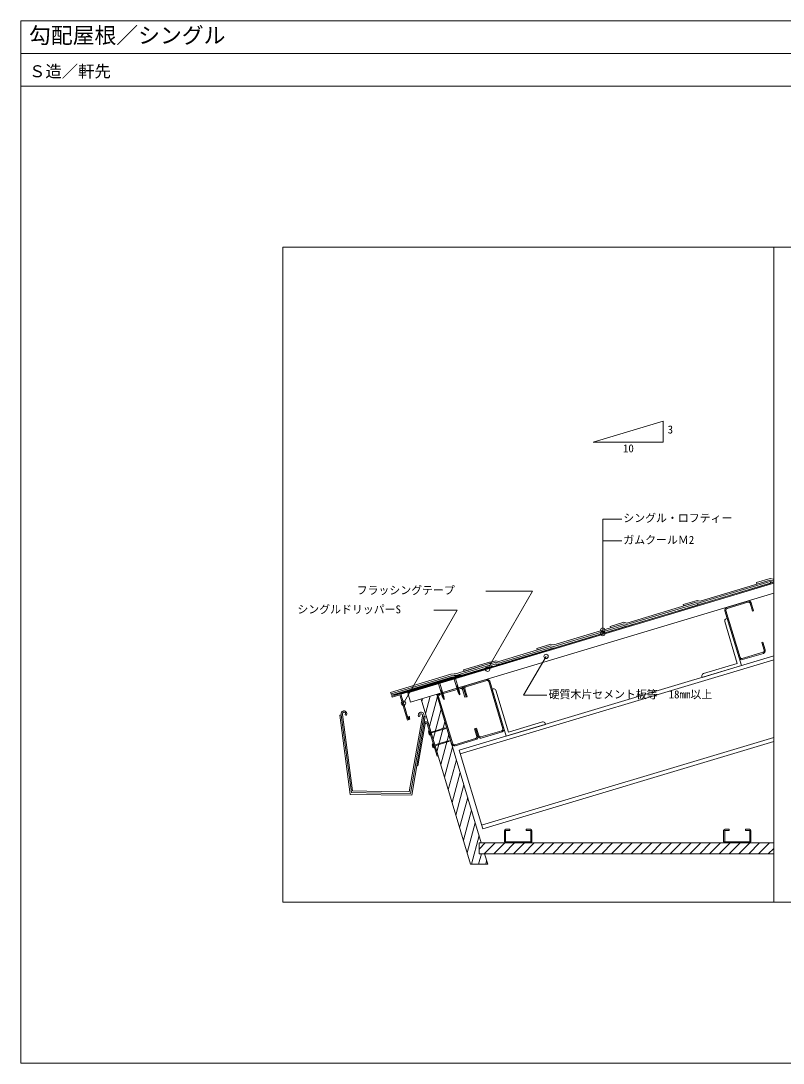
# Model space of a CAD drawing. Units: millimetres, scale not verified. Extents: x -1380 to 1380, y -955 to 955.
# Drawn here: x -1380 to 17, y -955 to 955 of the extents above; entities that cross this region are included whole.
import ezdxf
from ezdxf.enums import TextEntityAlignment as Align

# ---------------------------------------------------------------- set-up
doc = ezdxf.new("R2010")
doc.units = ezdxf.units.MM
doc.header["$LTSCALE"] = 3
doc.linetypes.add('USER1', pattern=[19.05, 12.7, -6.35])
for name, color, linetype, lineweight in [('0-0_0', 7, 'Continuous', 9), ('0-1_HATCH', 9, 'Continuous', 18), ('0-3_BOUSUI', 1, 'Continuous', 18), ('0-4_MOJI', 7, 'Continuous', 18), ('0-5_sunpo', 7, 'Continuous', 18), ('0-6_KANAMONO_SCREW', 4, 'Continuous', 18), ('0-8_KANAMONO', 4, 'Continuous', 18), ('0-9_single', 6, 'Continuous', 18), ('0-A_HAISUI', 7, 'Continuous', 9), ('0-B_TEKKOTU', 7, 'Continuous', 18), ('0-C_doubuti', 5, 'Continuous', 18), ('0-D_bo-do', 3, 'Continuous', 18), ('0-E_WAKU', 7, 'Continuous', 18)]:
    doc.layers.add(name, color=color, linetype=linetype, lineweight=lineweight)
doc.styles.add('ＭＳ ゴシック', font='')
doc.styles.get('ＭＳ ゴシック').set_extended_font_data('MS Gothic')

msp = doc.modelspace()

# ---------------------------------------------------------------- linework, layer by layer
at = {"layer": '0-0_0', "lineweight": 18}
msp.add_line((-1379.957, 895.031), (1380.043, 895.031), dxfattribs=at)
at = {"layer": '0-1_HATCH'}
for p, q in [((-638.11, -315.15), (-629.433, -282.768)), ((-631.165, -338.3), (-616.388, -283.153)), ((-645.055, -292), (-643.73, -287.057)), ((-624.22, -361.45), (-609.443, -306.303)), ((-617.275, -384.6), (-602.498, -329.453)), ((-610.33, -407.75), (-595.553, -352.603)), ((-603.385, -430.9), (-588.608, -375.753)), ((-596.44, -454.05), (-581.663, -398.903)), ((-589.495, -477.2), (-574.718, -422.053)), ((-582.55, -500.35), (-567.773, -445.203)), ((-575.605, -523.5), (-560.828, -468.353)), ((-568.66, -546.65), (-553.883, -491.503)), ((-561.715, -569.8), (-546.938, -514.653)), ((-554.138, -590.589), (-539.994, -537.802)), ((-539.905, -562.688), (-528.649, -551.432)), ((-530.688, -571.432), (-510.688, -551.432)), ((-512.728, -571.432), (-492.728, -551.432)), ((-494.767, -571.432), (-474.767, -551.432)), ((-476.807, -571.432), (-456.807, -551.432)), ((-458.846, -571.432), (-438.846, -551.432)), ((-440.886, -571.432), (-420.886, -551.432)), ((-422.925, -571.432), (-402.925, -551.432)), ((-404.965, -571.432), (-384.965, -551.432)), ((-387.004, -571.432), (-367.004, -551.432)), ((-369.044, -571.432), (-349.044, -551.432)), ((-351.083, -571.432), (-331.083, -551.432)), ((-333.123, -571.432), (-313.123, -551.432)), ((-315.162, -571.432), (-295.162, -551.432)), ((-297.202, -571.432), (-277.202, -551.432)), ((-279.241, -571.432), (-259.241, -551.432)), ((-261.281, -571.432), (-241.281, -551.432)), ((-243.32, -571.432), (-223.32, -551.432)), ((-225.36, -571.432), (-205.36, -551.432)), ((-207.399, -571.432), (-187.399, -551.432)), ((-189.439, -571.432), (-169.439, -551.432)), ((-171.478, -571.432), (-151.478, -551.432)), ((-153.518, -571.432), (-133.518, -551.432)), ((-135.557, -571.432), (-115.557, -551.432)), ((-117.597, -571.432), (-97.597, -551.432)), ((-99.636, -571.432), (-79.636, -551.432)), ((-81.676, -571.432), (-61.676, -551.432)), ((-63.715, -571.432), (-43.715, -551.432)), ((-45.755, -571.432), (-25.755, -551.432)), ((-27.794, -571.432), (-7.794, -551.432)), ((-540.989, -590.589), (-535.857, -571.432)), ((-9.834, -571.432), (0.043, -561.555)), ((-527.841, -590.589), (-526.104, -584.102))]:
    msp.add_line(p, q, dxfattribs=at)
at = {"layer": '0-3_BOUSUI'}
for p, q in [((-670.635, -276.336), (0.043, -75.132)), ((-695.701, -279.784), (-695.27, -281.22))]:
    msp.add_line(p, q, dxfattribs=at)
msp.add_lwpolyline([(-695.701, -279.784), (-575.832, -243.823), (-568.679, -243.139), (-517.89, -227.902), (-514.41, -227.902), (-0.388, -73.695)], dxfattribs=at)
msp.add_lwpolyline([(-670.635, -276.336), (-517.383, -230.36), (-517.67, -229.402), (-670.922, -275.378)], close=True, dxfattribs=at)
at = {"layer": '0-4_MOJI'}
for p, q in [((-331.156, 183.01), (-202.778, 221.524)), ((-331.156, 183.01), (-202.778, 221.524)), ((-202.778, 183.01), (-202.778, 221.524)), ((-202.778, 183.01), (-202.778, 221.524)), ((-202.778, 183.01), (-331.156, 183.01)), ((-202.778, 183.01), (-331.156, 183.01)), ((-278.62, 42.14), (-313.196, 42.14)), ((-313.196, -167.86), (-313.196, 42.14)), ((-278.62, 2.14), (-313.196, 2.14)), ((-441.916, -90.153), (-527.516, -90.153)), ((-524.379, -232.984), (-441.916, -90.153)), ((-678.547, -295.205), (-580.371, -125.159)), ((-580.371, -125.159), (-623.171, -125.159)), ((-417.197, -209.675), (-458.339, -280.934)), ((-458.339, -280.934), (-415.539, -280.934))]:
    msp.add_line(p, q, dxfattribs=at)
for centre in [(-313.196, -161.274), (-313.196, -167.86), (-417.197, -209.675), (-524.379, -232.984), (-678.547, -295.205)]:
    msp.add_circle(centre, 4, dxfattribs=at)
at = {"layer": '0-5_sunpo'}
for points in [[(-86.932, -140.91), (-85.017, -140.335), (-59.155, -226.54), (-130.992, -248.091), (-131.567, -246.175)], [(-128.885, -241.194), (-66.627, -222.517), (-89.614, -145.891)], [(-514.123, -269.067), (-516.039, -269.642), (-490.177, -355.846), (-418.34, -334.295), (-418.915, -332.379)], [(-423.896, -329.698), (-486.154, -348.375), (-509.142, -271.749)]]:
    msp.add_lwpolyline(points, dxfattribs=at)
for centre, start, end in [((-85.783, -144.741), 106.69924, 196.69924), ((-127.736, -245.026), 106.69924, 196.69924), ((-512.974, -272.898), 16.69924, 106.69924), ((-422.746, -333.529), 16.69924, 106.69924)]:
    msp.add_arc(centre, 4, start, end, dxfattribs=at)
at = {"layer": '0-6_KANAMONO_SCREW', "linetype": 'USER1'}
msp.add_line((-588.952, -249.325), (-581.289, -247.026), dxfattribs=at)
at = {"layer": '0-6_KANAMONO_SCREW'}
for p, q in [((-618.644, -258.233), (-609.066, -255.359)), ((-614.558, -259.673), (-618.644, -258.233)), ((-617.686, -257.945), (-610.024, -255.647)), ((-611.684, -258.811), (-614.558, -259.673)), ((-614.558, -259.673), (-607.269, -283.97)), ((-609.066, -255.359), (-611.684, -258.811)), ((-611.684, -258.811), (-604.395, -283.108)), ((-585.823, -251.053), (-589.91, -249.612)), ((-582.95, -250.191), (-585.823, -251.053)), ((-585.823, -251.053), (-578.534, -275.35)), ((-582.95, -250.191), (-575.661, -274.488)), ((-581.826, -264.377), (-578.952, -263.515)), ((-578.952, -263.515), (-581.539, -265.335)), ((-578.665, -264.473), (-581.251, -266.293)), ((-578.378, -265.431), (-580.964, -267.251)), ((-578.094, -266.376), (-580.68, -268.196)), ((-577.807, -267.334), (-580.393, -269.154)), ((-607.4, -273.093), (-609.986, -274.913)), ((-607.113, -274.051), (-609.699, -275.871)), ((-606.829, -274.996), (-609.415, -276.816)), ((-606.542, -275.954), (-609.128, -277.774)), ((-606.254, -276.912), (-608.84, -278.732)), ((-605.967, -277.87), (-608.553, -279.69)), ((-605.68, -278.828), (-608.266, -280.648)), ((-605.392, -279.786), (-607.978, -281.605)), ((-605.105, -280.743), (-607.691, -282.563)), ((-604.818, -281.701), (-607.404, -283.521)), ((-607.269, -283.97), (-604.962, -288.179)), ((-604.53, -282.659), (-607.025, -284.415)), ((-604.348, -283.691), (-606.566, -285.252)), ((-604.258, -284.788), (-606.108, -286.089)), ((-604.168, -285.885), (-605.649, -286.926)), ((-604.395, -283.108), (-604.004, -287.892)), ((-577.519, -268.292), (-580.106, -270.111)), ((-577.232, -269.249), (-579.818, -271.069)), ((-576.945, -270.207), (-579.531, -272.027)), ((-576.657, -271.165), (-579.244, -272.985)), ((-576.37, -272.123), (-578.956, -273.943)), ((-576.083, -273.081), (-578.669, -274.901)), ((-578.534, -275.35), (-576.227, -279.559)), ((-575.795, -274.039), (-578.29, -275.794)), ((-575.613, -275.07), (-577.832, -276.632)), ((-575.523, -276.167), (-577.373, -277.469)), ((-575.434, -277.264), (-576.914, -278.306)), ((-575.344, -278.361), (-576.455, -279.143)), ((-576.227, -279.559), (-575.507, -280.22)), ((-575.661, -274.488), (-575.27, -279.271)), ((-575.27, -279.271), (-575.507, -280.22)), ((-604.079, -286.982), (-605.19, -287.763)), ((-604.962, -288.179), (-604.242, -288.84)), ((-604.004, -287.892), (-604.242, -288.84))]:
    msp.add_line(p, q, dxfattribs=at)
for points in [[(-589.91, -249.612), (-580.331, -246.739), (-582.95, -250.191)], [(-610.561, -272.998), (-607.687, -272.136), (-610.273, -273.956)]]:
    msp.add_lwpolyline(points, dxfattribs=at)
for points in [[(-629.659, -350.322), (-630.082, -348.914), (-617.731, -345.119), (-603.306, -340.728), (-601.174, -340.871), (-602.849, -342.126)], [(-632.023, -347.67), (-630.584, -352.458), (-631.541, -352.746), (-632.98, -347.958)], [(-630.152, -353.895), (-632.454, -346.233), (-631.018, -345.802), (-628.715, -353.463)], [(-624.945, -371.219), (-623.506, -376.007), (-624.464, -376.295), (-625.903, -371.507)], [(-623.075, -377.444), (-625.377, -369.783), (-623.941, -369.351), (-621.638, -377.012)], [(-622.582, -373.871), (-623.005, -372.463), (-610.654, -368.669), (-596.229, -364.278), (-594.097, -364.42), (-595.772, -365.675)]]:
    msp.add_lwpolyline(points, close=True, dxfattribs=at)
at = {"layer": '0-8_KANAMONO'}
msp.add_line((-639.742, -330.634), (-640.967, -332.313), dxfattribs=at)
for points in [[(-568.389, -244.618), (-575.542, -245.302), (-700.06, -282.657), (-699.485, -284.573), (-685.117, -280.263), (-671.325, -326.238), (-666.919, -324.917), (-667.81, -321.947)], [(-669.342, -322.407), (-668.911, -323.844), (-670.156, -324.217), (-673.92, -311.67), (-673.719, -311.296), (-683.374, -279.113), (-568.389, -244.618)], [(-654.169, -409.67), (-652.21, -410.075), (-638.969, -333.282)], [(-635.338, -332.678), (-634.869, -332.988), (-616.919, -392.715), (-615.018, -392.082), (-633.232, -331.37)]]:
    msp.add_lwpolyline(points, dxfattribs=at)
for centre, radius, start, end in [((-666.947, -321.689), 2.5, 133.91717, 196.69924), ((-668.127, -320.464), 0.8, 313.91717, 133.91717), ((-666.947, -321.689), 0.9, 133.91717, 196.69924), ((-636.724, -333.095), 3.895, 26.28745, 140.79717), ((-637.026, -333.746), 1.997, 32.32852, 166.57306)]:
    msp.add_arc(centre, radius, start, end, dxfattribs=at)
at = {"layer": '0-9_single'}
for points in [[(-5.377, -75.192), (-134.827, -114.027), (-140.277, -112.739), (-269.009, -151.358), (-274.459, -150.07), (-299.123, -157.469), (-299.928, -154.787), (-274.545, -147.173), (-269.095, -148.461), (-140.363, -109.841), (-134.913, -111.13), (-6.181, -72.51)], [(-139.473, -115.421), (-268.923, -154.256), (-274.373, -152.968), (-403.105, -191.587), (-408.554, -190.299), (-433.219, -197.698), (-434.023, -195.016), (-408.64, -187.401), (-403.191, -188.69), (-274.459, -150.07), (-269.009, -151.358), (-140.277, -112.739)], [(-567.602, -236.969), (-520.649, -222.883), (-517.168, -222.883), (-509.126, -220.47), (-503.676, -221.759), (-408.468, -193.196), (-403.019, -194.485), (-273.568, -155.649), (-274.373, -152.968), (-403.105, -191.587), (-408.554, -190.299), (-503.762, -218.861), (-509.212, -217.573), (-517.579, -220.083), (-521.06, -220.083), (-568.406, -234.287)], [(-701.41, -278.155), (-590.9, -245.002), (-585.651, -244.385), (-582.576, -244.385), (-520.238, -225.683), (-516.758, -225.683), (-509.04, -223.368), (-503.59, -224.656), (-407.664, -195.878), (-408.468, -193.196), (-503.676, -221.759), (-509.126, -220.47), (-517.168, -222.883), (-520.649, -222.883), (-582.987, -241.585), (-585.816, -241.585), (-591.471, -242.25), (-702.215, -275.474)], [(-700.605, -280.837), (-590.33, -247.755), (-585.487, -247.185), (-582.166, -247.185), (-519.827, -228.483), (-516.347, -228.483), (-508.236, -226.05), (-509.04, -223.368), (-516.758, -225.683), (-520.238, -225.683), (-582.576, -244.385), (-585.651, -244.385), (-590.9, -245.002), (-701.41, -278.155)]]:
    msp.add_lwpolyline(points, close=True, dxfattribs=at)
msp.add_lwpolyline([(0.043, -73.566), (-0.732, -73.798), (-6.181, -72.51), (-134.913, -111.13), (-140.363, -109.841), (-165.027, -117.241), (-165.832, -114.559), (-140.449, -106.944), (-134.999, -108.232), (-6.267, -69.613), (-0.818, -70.901), (0.043, -70.643), (-0.818, -70.901), (-6.267, -69.613), (-30.932, -77.012), (-31.736, -74.33), (-6.353, -66.715), (-0.904, -68.003), (0.043, -67.719)], dxfattribs=at)
at = {"layer": '0-A_HAISUI'}
msp.add_line((-641.165, -319.774), (-640.922, -317.325), dxfattribs=at)
for points in [[(-792.76, -316.925), (-795.436, -317.278), (-776.254, -462.728), (-663.433, -463.673), (-638.654, -319.965), (-641.145, -319.573)], [(-793.014, -314.813), (-792.76, -316.925), (-774.014, -459.063), (-719.514, -460.503), (-665.704, -460.954), (-641.165, -319.774)], [(-643.624, -317.073), (-643.926, -319.177), (-667.859, -457.561), (-719.456, -457.128), (-771.728, -455.747), (-790.174, -315.879), (-790.292, -314.802)]]:
    msp.add_lwpolyline(points, dxfattribs=at)
for centre, radius, start, end in [((-787.762, -314.772), 5.252, 336.85576, 180.44656), ((-787.675, -314.444), 2.641, 328.14719, 187.77572), ((-783.959, -315.778), 1.474, 182.34588, 314.11439), ((-646.179, -317.203), 5.258, 358.67469, 201.16151), ((-650.021, -318.079), 1.474, 223.94849, 356.64691), ((-646.179, -317.203), 2.558, 2.92104, 202.07338)]:
    msp.add_arc(centre, radius, start, end, dxfattribs=at)
at = {"layer": '0-B_TEKKOTU'}
for p, q in [((-576.382, -381.707), (0.043, -208.78)), ((-574.37, -388.412), (0.043, -216.088)), ((-535.291, -518.677), (0.043, -358.076)), ((-533.28, -525.381), (-576.382, -381.707)), ((-533.28, -525.381), (0.043, -365.385))]:
    msp.add_line(p, q, dxfattribs=at)
at = {"layer": '0-C_doubuti'}
for p, q in [((-47.665, -108.237), (-85.978, -119.731)), ((-85.403, -121.647), (-47.09, -110.153)), ((-89.33, -125.957), (-63.469, -212.161)), ((-61.553, -211.587), (-87.415, -125.382)), ((-21.804, -184.001), (-17.493, -198.369)), ((-19.505, -202.104), (-57.818, -213.598)), ((-57.243, -215.514), (-18.93, -204.02)), ((-574.469, -266.278), (-612.782, -277.772)), ((-564.891, -263.405), (-526.578, -251.911)), ((-526.003, -253.827), (-564.316, -265.321)), ((-496.407, -342.042), (-522.268, -255.838)), ((-520.352, -255.263), (-494.491, -341.468)), ((-616.135, -283.998), (-590.273, -370.203)), ((-588.358, -369.628), (-614.219, -283.423)), ((-612.208, -279.688), (-573.895, -268.194)), ((-548.608, -342.042), (-544.298, -356.41)), ((-544.777, -340.893), (-540.467, -355.26)), ((-546.309, -360.145), (-584.622, -371.639)), ((-584.048, -373.555), (-545.735, -362.061)), ((-536.731, -357.272), (-498.418, -345.778)), ((-497.843, -347.694), (-536.156, -359.188)), ((-493.405, -528.932), (-493.405, -548.932)), ((-491.405, -548.932), (-491.405, -528.932)), ((-483.405, -526.432), (-490.905, -526.432)), ((-445.405, -528.932), (-445.405, -548.932)), ((-443.405, -548.932), (-443.405, -528.932)), ((-91.688, -548.932), (-91.688, -528.932)), ((-89.688, -528.932), (-89.688, -548.932)), ((-51.688, -526.432), (-44.188, -526.432)), ((-43.688, -548.932), (-43.688, -528.932)), ((-41.688, -528.932), (-41.688, -548.932)), ((-445.905, -549.432), (-490.905, -549.432)), ((-490.905, -551.432), (-445.905, -551.432)), ((-89.188, -549.432), (-44.188, -549.432)), ((-44.188, -551.432), (-89.188, -551.432))]:
    msp.add_line(p, q, dxfattribs=at)
for points in [[(-43.355, -112.164), (-39.044, -126.532), (-37.129, -125.957), (-41.439, -111.589)], [(-15.578, -197.794), (-19.888, -183.426), (-21.804, -184.001)], [(-570.159, -270.205), (-565.849, -284.573), (-563.933, -283.998), (-568.243, -269.631)], [(-566.328, -269.056), (-562.018, -283.423), (-563.933, -283.998), (-568.243, -269.631)], [(-542.382, -355.835), (-546.692, -341.468), (-548.608, -342.042)], [(-542.382, -355.835), (-546.692, -341.468), (-544.777, -340.893)], [(-490.905, -528.432), (-483.405, -528.432), (-483.405, -526.432)], [(-445.905, -526.432), (-453.405, -526.432), (-453.405, -528.432), (-445.905, -528.432)], [(-89.188, -526.432), (-81.688, -526.432), (-81.688, -528.432), (-89.188, -528.432)], [(-44.188, -528.432), (-51.688, -528.432), (-51.688, -526.432)]]:
    msp.add_lwpolyline(points, dxfattribs=at)
for centre, radius, start, end in [((-46.228, -113.026), 5, 16.69924, 106.69924), ((-46.228, -113.026), 3, 16.69924, 106.69924), ((-84.541, -124.52), 5, 106.69924, 196.69924), ((-84.541, -124.52), 3, 106.69924, 196.69924), ((-20.367, -199.231), 3, 286.69924, 16.69924), ((-20.367, -199.231), 5, 286.69924, 16.69924), ((-58.68, -210.724), 5, 196.69924, 286.69924), ((-58.68, -210.724), 3, 196.69924, 286.69924), ((-573.033, -271.068), 5, 16.69924, 106.69924), ((-563.454, -268.194), 5, 106.69924, 196.69924), ((-563.454, -268.194), 3, 106.69924, 196.69924), ((-525.141, -256.7), 5, 16.69924, 106.69924), ((-525.141, -256.7), 3, 16.69924, 106.69924), ((-611.346, -282.561), 5, 106.69924, 196.69924), ((-611.346, -282.561), 3, 106.69924, 196.69924), ((-573.033, -271.068), 3, 16.69924, 106.69924), ((-499.28, -342.904), 3, 286.69924, 16.69924), ((-499.28, -342.904), 5, 286.69924, 16.69924), ((-547.171, -357.272), 3, 286.69924, 16.69924), ((-547.171, -357.272), 5, 286.69924, 16.69924), ((-537.593, -354.398), 5, 196.69924, 286.69924), ((-537.593, -354.398), 3, 196.69924, 286.69924), ((-585.484, -368.766), 5, 196.69924, 286.69924), ((-585.484, -368.766), 3, 196.69924, 286.69924), ((-490.905, -528.932), 2.5, 90, 180), ((-490.905, -528.932), 0.5, 90, 180), ((-445.905, -528.932), 2.5, 0, 90), ((-445.905, -528.932), 0.5, 0, 90), ((-89.188, -528.932), 2.5, 90, 180), ((-89.188, -528.932), 0.5, 90, 180), ((-44.188, -528.932), 2.5, 0, 90), ((-44.188, -528.932), 0.5, 0, 90), ((-490.905, -548.932), 2.5, 180, 270), ((-490.905, -548.932), 0.5, 180, 270), ((-445.905, -548.932), 2.5, 270, 0), ((-445.905, -548.932), 0.5, 270, 0), ((-89.188, -548.932), 2.5, 180, 270), ((-89.188, -548.932), 0.5, 180, 270), ((-44.188, -548.932), 2.5, 270, 0), ((-44.188, -548.932), 0.5, 270, 0)]:
    msp.add_arc(centre, radius, start, end, dxfattribs=at)
at = {"layer": '0-D_bo-do'}
for p, q in [((0.043, -93.925), (-665.463, -293.576)), ((-665.463, -293.576), (-670.635, -276.336)), ((-535.905, -551.432), (-617.572, -279.209)), ((-555.479, -590.589), (-646.306, -287.829)), ((-539.905, -551.432), (0.043, -551.432)), ((-539.905, -571.432), (-539.905, -551.432)), ((-539.905, -571.432), (0.043, -571.432)), ((-524.158, -590.589), (-529.905, -571.432)), ((-524.158, -590.589), (-555.479, -590.589))]:
    msp.add_line(p, q, dxfattribs=at)
at = {"layer": '0-E_WAKU'}
msp.add_line((0.043, 540.031), (0.043, -659.969), dxfattribs=at)
for points in [[(-1379.957, -954.969), (1380.043, -954.969), (1380.043, 955.031), (-1379.957, 955.031)], [(1380.043, 835.031), (-1379.957, 835.031), (-1379.957, 955.031), (1380.043, 955.031)], [(-899.957, -659.969), (900.043, -659.969), (900.043, 540.031), (-899.957, 540.031)]]:
    msp.add_lwpolyline(points, close=True, dxfattribs=at)

# ---------------------------------------------------------------- texts
at = {"layer": '0-4_MOJI', "style": 'ＭＳ ゴシック'}
for s, p in [('3', (-194.334, 194.463)), ('3', (-194.334, 194.463)), ('10', (-276.312, 159.941)), ('10', (-276.312, 159.941)), ('シングル・ロフティー', (-275.62, 32.14)), ('ガムクールＭ2', (-275.62, -7.86)), ('フラッシングテープ', (-764.425, -100.153)), ('フラッシングテープ', (-764.425, -100.153)), ('シングルドリッパーS', (-873.075, -135.159)), ('硬質木片セメント板等\u300018mm以上', (-412.539, -290.934))]:
    msp.add_text(s, height=14.66, dxfattribs=at).set_placement(p, align=Align.BOTTOM_LEFT)
at = {"layer": '0-E_WAKU', "style": 'ＭＳ ゴシック'}
for s, height, p in [('勾配屋根／シングル', 29.33, (-1364.957, 905.031)), ('Ｓ造／軒先', 21.99, (-1364.957, 845.031))]:
    msp.add_text(s, height=height, dxfattribs=at).set_placement(p, align=Align.BOTTOM_LEFT)

doc.saveas('drawing.dxf')
